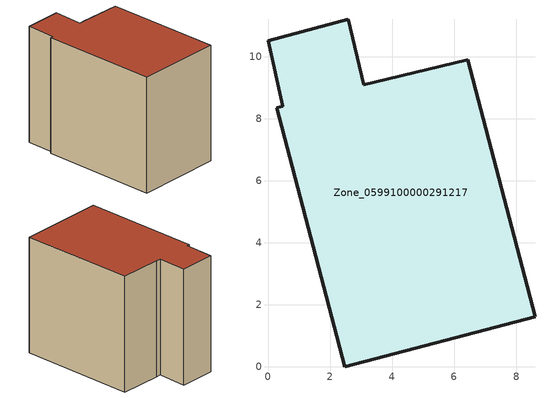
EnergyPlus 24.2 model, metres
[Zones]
Zone_0599100000291217
 floor ground (C_G): 6.43,9.89 8.6,1.61 2.47,0 0.28,8.35 0.48,8.4 0,10.52 2.59,11.2 3.09,9.09 3.42,9.18 z0
 wall outside (C_F): 2.59,11.2 0,10.52 0.48,8.4 0.28,8.35 2.47,0 8.6,1.61 6.43,9.89 3.42,9.18 3.09,9.09 2.59,11.2 z0:8.65
 roof outside (C_R): 8.6,1.61 6.43,9.89 3.42,9.18 3.09,9.09 2.59,11.2 0,10.52 0.48,8.4 0.28,8.35 2.47,0 z8.65
[BUILDING]
Pand.0599100000291217: North Axis=0; Terrain=City; Loads Convergence Tolerance Value=0.04; Temperature Convergence Tolerance Value=0.4; Solar Distribution=FullExterior; Maximum Number of Warmup Days=25; Minimum Number of Warmup Days=1
[Site:Location]
Rotterdam.The.Hague.AP_ZH_NLD Design_Conditions: Latitude=51.96; Longitude=4.45; Time Zone=1; Elevation=-4.5
[SITE:GROUNDTEMPERATURE:BUILDINGSURFACE]
18, 18, 18, 18, 18, 18, 18, 18, 18, 18, 18, 18
[MATERIAL] Thermal Absorptance=0.9; Solar Absorptance=0.7; Visible Absorptance=0.7
Name | Roughness | Thickness | Conductivity | Density | Specific Heat
G.D.1965 | MediumSmooth | 0.15 | 1 | 540 | 1210
F.D.1965 | Rough | 0.3 | 0.857143 | 1920 | 840
R.D.1965 | MediumRough | 0.2 | 0.08 | 1500 | 1000
[CONSTRUCTION]
C_G: G.D.1965
C_F: F.D.1965
C_R: R.D.1965
[ZONE]
Zone_0599100000291217: Type=1; Multiplier=1; Ceiling Height=Autocalculate; Volume=Autocalculate; Floor Area=autocalculate; Part of Total Floor Area=Yes
[ZONEINFILTRATION:DESIGNFLOWRATE]
Infil_Zone_0599100000291217: Zone or ZoneList or Space or SpaceList=Zone_0599100000291217; Schedule=AlwaysOn; Design Flow Rate Calculation Method=Flow/Area; Flow Rate per Floor Area=0.0042; Constant Term Coefficient=1; Temperature Term Coefficient=0; Velocity Term Coefficient=0; Velocity Squared Term Coefficient=0
[HVACTEMPLATE:ZONE:IDEALLOADSAIRSYSTEM]
Zone_0599100000291217: Maximum Heating Supply Air Temperature=50; Minimum Cooling Supply Air Temperature=13; Maximum Heating Supply Air Humidity Ratio=0.0156; Minimum Cooling Supply Air Humidity Ratio=0.0077; Heating Limit=NoLimit; Cooling Limit=NoLimit; Dehumidification Control Type=ConstantSensibleHeatRatio; Cooling Sensible Heat Ratio=0.7; Dehumidification Setpoint=60; Humidification Control Type=None; Humidification Setpoint=30; Outdoor Air Method=None; Outdoor Air Flow Rate per Person=0.00944; Outdoor Air Flow Rate per Zone Floor Area=0; Outdoor Air Flow Rate per Zone=0; Demand Controlled Ventilation Type=None; Outdoor Air Economizer Type=NoEconomizer; Heat Recovery Type=None; Sensible Heat Recovery Effectiveness=0.7; Latent Heat Recovery Effectiveness=0.65
[ZONECONTROL:THERMOSTAT]
ThermostatControl_Zone_0599100000291217: Zone or ZoneList=Zone_0599100000291217; Control Type Schedule=DualSetpointControlType; Control 1=Thermostat_Zone_0599100000291217; Temperature Difference Between Cutout And Setpoint=0
[THERMOSTATSETPOINT:DUALSETPOINT]
Thermostat_Zone_0599100000291217: Heating Setpoint Temperature Schedule=HeatingSetpoint_Zone_0599100000291217; Cooling Setpoint Temperature Schedule=CoolingSetpoint_Zone_0599100000291217
[SCHEDULE:COMPACT]
HeatingSetpoint_Zone_0599100000291217: Through: 12/31, For: AllDays, Until: 24:00, 21
CoolingSetpoint_Zone_0599100000291217: Through: 12/31, For: AllDays, Until: 24:00, 24
DualSetpointControlType: Through: 12/31, For: AllDays, Until: 24:00, 4
AlwaysOn: Through: 12/31, For: AllDays, Until: 24:00, 1
